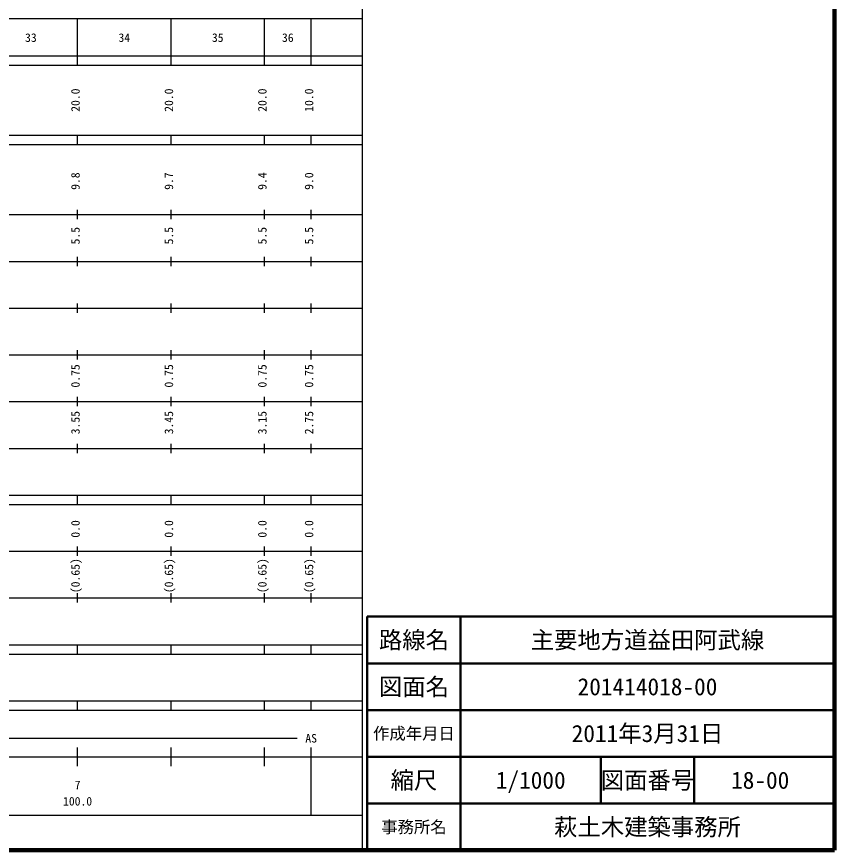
# Model space of a CAD drawing. Units: millimetres on the paper, enlarged 1000 times. Extents: x 40000 to 680000, y 20000 to 380000.
# Drawn here: x 504956 to 680000, y 20000 to 198357 of the extents above; entities that cross this region are included whole.
import ezdxf
from ezdxf.enums import TextEntityAlignment as Align

# ---------------------------------------------------------------- set-up
doc = ezdxf.new("R2010")
doc.units = ezdxf.units.MM
doc.header["$LTSCALE"] = 1000
for name, color, linetype, lineweight in [('M-TTL', 2, 'Continuous', 140), ('M-TTL-BAND', 7, 'Continuous', 25), ('M-TTL-FRAM', 2, 'Continuous', 50), ('M-TTL-LINE', 7, 'Continuous', 50)]:
    doc.layers.add(name, color=color, linetype=linetype, lineweight=lineweight)
doc.layers.add('M-TTL-TXT', color=7, linetype='Continuous')
doc.styles.add('ＭＳ ゴシック', font='')
doc.styles.get('ＭＳ ゴシック').set_extended_font_data('MS Gothic')

msp = doc.modelspace()

# ---------------------------------------------------------------- linework, layer by layer
at = {"layer": 'M-TTL'}
for p, q in [((680000, 20000), (680000, 380000)), ((40000, 20000), (680000, 20000))]:
    msp.add_line(p, q, dxfattribs=at)
at = {"layer": 'M-TTL-BAND'}
for p, q in [((579000, 20000), (579000, 370000)), ((68000, 198000), (579000, 198000)), ((518000, 188000), (518000, 198000)), ((538000, 188000), (538000, 198000)), ((558000, 188000), (558000, 198000)), ((568000, 188000), (568000, 198000)), ((40000, 190000), (579000, 190000)), ((40000, 188000), (579000, 188000)), ((40000, 173000), (579000, 173000)), ((518000, 171000), (518000, 173000)), ((538000, 171000), (538000, 173000)), ((558000, 171000), (558000, 173000)), ((568000, 171000), (568000, 173000)), ((40000, 171000), (579000, 171000)), ((518000, 155000), (518000, 157000)), ((538000, 155000), (538000, 157000)), ((558000, 155000), (558000, 157000)), ((568000, 155000), (568000, 157000)), ((40000, 156000), (579000, 156000)), ((518000, 145000), (518000, 147000)), ((538000, 145000), (538000, 147000)), ((558000, 145000), (558000, 147000)), ((568000, 145000), (568000, 147000)), ((46000, 146000), (579000, 146000)), ((52000, 136000), (579000, 136000)), ((518000, 135000), (518000, 137000)), ((538000, 135000), (538000, 137000)), ((558000, 135000), (558000, 137000)), ((568000, 135000), (568000, 137000)), ((518000, 125000), (518000, 127000)), ((538000, 125000), (538000, 127000)), ((558000, 125000), (558000, 127000)), ((568000, 125000), (568000, 127000)), ((46000, 126000), (579000, 126000)), ((52000, 116000), (579000, 116000)), ((518000, 115000), (518000, 117000)), ((538000, 115000), (538000, 117000)), ((558000, 115000), (558000, 117000)), ((568000, 115000), (568000, 117000)), ((46000, 106000), (579000, 106000)), ((518000, 105000), (518000, 107000)), ((538000, 105000), (538000, 107000)), ((558000, 105000), (558000, 107000)), ((568000, 105000), (568000, 107000)), ((40000, 96000), (579000, 96000)), ((518000, 94000), (518000, 96000)), ((538000, 94000), (538000, 96000)), ((558000, 94000), (558000, 96000)), ((568000, 94000), (568000, 96000)), ((40000, 94000), (579000, 94000)), ((49000, 84000), (579000, 84000)), ((518000, 83000), (518000, 85000)), ((538000, 83000), (538000, 85000)), ((558000, 83000), (558000, 85000)), ((568000, 83000), (568000, 85000)), ((518000, 73000), (518000, 75000)), ((538000, 73000), (538000, 75000)), ((558000, 73000), (558000, 75000)), ((568000, 73000), (568000, 75000)), ((40000, 74000), (579000, 74000)), ((40000, 64000), (579000, 64000)), ((518000, 62000), (518000, 64000)), ((538000, 62000), (538000, 64000)), ((558000, 62000), (558000, 64000)), ((568000, 62000), (568000, 64000)), ((40000, 62000), (579000, 62000)), ((40000, 52000), (579000, 52000)), ((518000, 50000), (518000, 52000)), ((538000, 50000), (538000, 52000)), ((558000, 50000), (558000, 52000)), ((568000, 50000), (568000, 52000)), ((40000, 50000), (579000, 50000)), ((94798, 44000), (565000, 44000)), ((518000, 38000), (518000, 42000)), ((538000, 38000), (538000, 42000)), ((558000, 38000), (558000, 42000)), ((568000, 27500), (568000, 42000)), ((40000, 40000), (579000, 40000)), ((68000, 27500), (579000, 27500))]:
    msp.add_line(p, q, dxfattribs=at)
at = {"layer": 'M-TTL-FRAM'}
for p, q in [((680000, 70000), (580000, 70000)), ((580000, 70000), (580000, 20000))]:
    msp.add_line(p, q, dxfattribs=at)
at = {"layer": 'M-TTL-LINE'}
for p, q in [((600000, 70000), (600000, 20000)), ((680000, 60000), (580000, 60000)), ((680000, 50000), (580000, 50000)), ((680000, 40000), (580000, 40000)), ((630000, 40000), (630000, 30000)), ((650000, 40000), (650000, 30000)), ((680000, 30000), (580000, 30000))]:
    msp.add_line(p, q, dxfattribs=at)

# ---------------------------------------------------------------- texts
at = {"layer": 'M-TTL-BAND', "style": 'ＭＳ ゴシック'}
for s, p in [('33', (508000, 192405)), ('34', (528000, 192405)), ('35', (548000, 192405)), ('36', (563000, 192405)), ('AS', (568000, 42500)), ('7', (518000, 32523)), ('100.0', (518000, 29033))]:
    msp.add_text(s, height=1833, dxfattribs=at).set_placement(p, align=Align.BOTTOM_CENTER)
for s, p in [('20.0', (519000, 180500)), ('20.0', (539000, 180500)), ('20.0', (559000, 180500)), ('10.0', (569000, 180500)), ('9.8', (519000, 163174)), ('9.7', (539000, 163174)), ('9.4', (559000, 163174)), ('9.0', (569000, 163174)), ('5.5', (519000, 151500)), ('5.5', (539000, 151500)), ('5.5', (559000, 151500)), ('5.5', (569000, 151500)), ('0.75', (519000, 121500)), ('0.75', (539000, 121500)), ('0.75', (559000, 121500)), ('0.75', (569000, 121500)), ('3.55', (519000, 111500)), ('3.45', (539000, 111500)), ('3.15', (559000, 111500)), ('2.75', (569000, 111500)), ('0.0', (519000, 88764)), ('0.0', (539000, 88764)), ('0.0', (559000, 88764)), ('0.0', (569000, 88764)), ('(0.65)', (519000, 78764)), ('(0.65)', (539000, 78764)), ('(0.65)', (559000, 78764)), ('(0.65)', (569000, 78764))]:
    msp.add_text(s, height=1833, rotation=90, dxfattribs=at).set_placement(p, align=Align.BOTTOM_CENTER)
at = {"layer": 'M-TTL-TXT', "style": 'ＭＳ ゴシック'}
for s, height, p in [('路線名', 3666, (590000, 65000)), ('路線名', 3666, (590000, 65000)), ('主要地方道益田阿武線', 3666, (640000, 65000)), ('図面名', 3666, (590000, 55000)), ('図面名', 3666, (590000, 55000)), ('201414018-00', 3666, (640000, 55000)), ('作成年月日', 2566, (590000, 45000)), ('作成年月日', 2566, (590000, 45000)), ('2011年3月31日', 3666, (640000, 45000)), ('縮尺', 3666, (590000, 35000)), ('縮尺', 3666, (590000, 35000)), ('1/1000', 3666, (615000, 35000)), ('図面番号', 3666, (640000, 35000)), ('図面番号', 3666, (640000, 35000)), ('18-00', 3666, (664125, 35000)), ('萩土木建築事務所', 3666, (640000, 25000)), ('事務所名', 2566, (590000, 25000)), ('事務所名', 2566, (590000, 25000))]:
    msp.add_text(s, height=height, dxfattribs=at).set_placement(p, align=Align.MIDDLE_CENTER)

doc.saveas('drawing.dxf')
